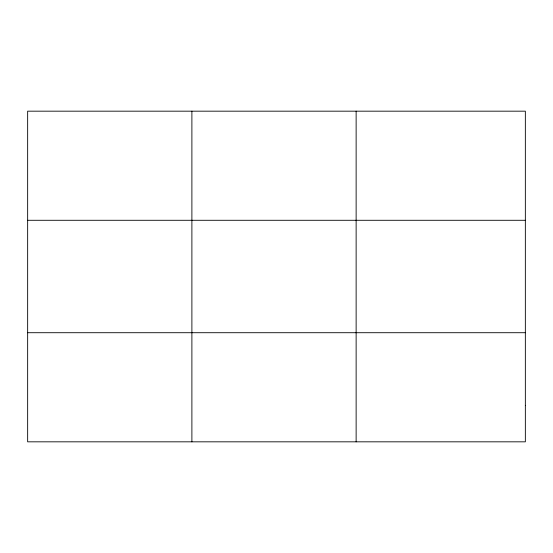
<?xml version="1.0" encoding="UTF-8"?>
<svg xmlns="http://www.w3.org/2000/svg" width="553" height="553" viewBox="0 0 553 553"><rect width="100%" height="100%" fill="white"/><g stroke="black" fill="none" stroke-linecap="round" stroke-linejoin="round"><path stroke-width="0.83" d="M191.891 111.174L191.891 441.826M356.132 111.174L356.132 441.826M27.65 220.288L525.35 220.288M27.65 332.712L525.35 332.712M525.35 405.453L525.35 441.826L27.65 441.826L27.65 111.174L525.35 111.174L525.35 405.453"/></g></svg>
